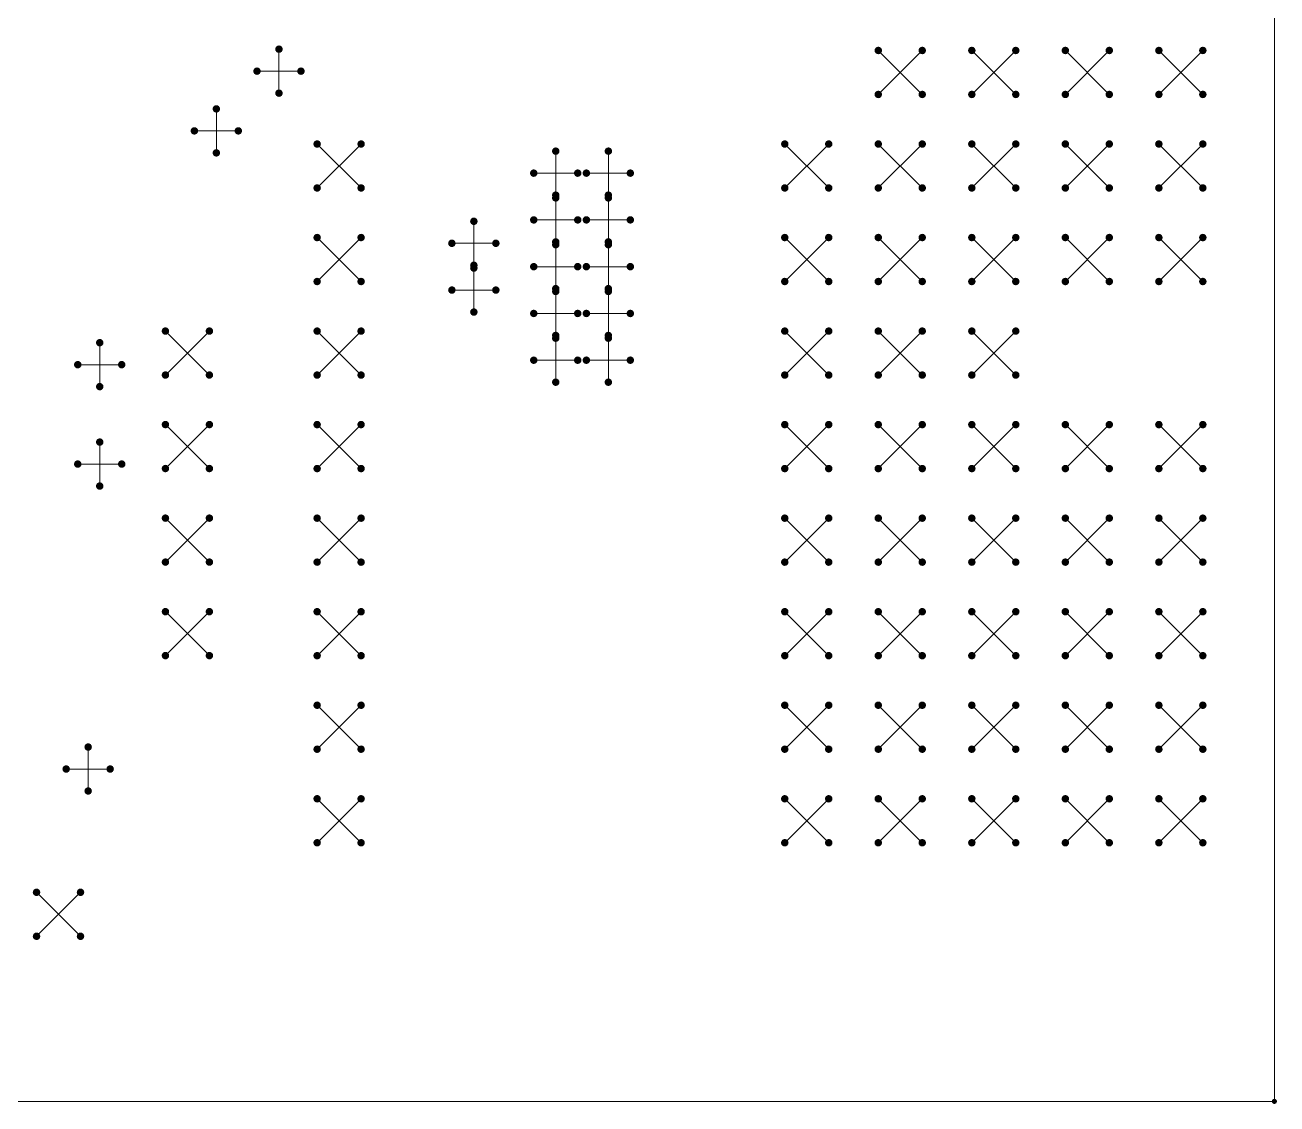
# Model space of a CAD drawing. Header units: millimetres. Extents: x 0 to 279, y 0 to 216.
# Drawn here: x 100.21 to 134.21, y 150.07 to 179.37 of the extents above; entities that cross this region are included whole.
import ezdxf

# ---------------------------------------------------------------- set-up
doc = ezdxf.new("R2010")
doc.units = ezdxf.units.MM
doc.layers.get('0').update_dxf_attribs({"lineweight": 0})

# ---------------------------------------------------------------- blocks, each defined once
blk = doc.blocks.new('pcb')
h = blk.add_hatch(color=256)
edge = h.paths.add_edge_path(flags=0)
edge.add_arc((77.107, 28.572), 0.102, 0, 360)
h = blk.add_hatch(color=256)
edge = h.paths.add_edge_path(flags=0)
edge.add_arc((93.383, 28.537), 0.102, 0, 360)
h = blk.add_hatch(color=256)
edge = h.paths.add_edge_path(flags=0)
edge.add_arc((94.577, 28.537), 0.102, 0, 360)
h = blk.add_hatch(color=256)
edge = h.paths.add_edge_path(flags=0)
edge.add_arc((95.923, 28.537), 0.102, 0, 360)
h = blk.add_hatch(color=256)
edge = h.paths.add_edge_path(flags=0)
edge.add_arc((97.117, 28.537), 0.102, 0, 360)
h = blk.add_hatch(color=256)
edge = h.paths.add_edge_path(flags=0)
edge.add_arc((98.463, 28.537), 0.102, 0, 360)
h = blk.add_hatch(color=256)
edge = h.paths.add_edge_path(flags=0)
edge.add_arc((99.657, 28.537), 0.102, 0, 360)
h = blk.add_hatch(color=256)
edge = h.paths.add_edge_path(flags=0)
edge.add_arc((101.003, 28.537), 0.102, 0, 360)
h = blk.add_hatch(color=256)
edge = h.paths.add_edge_path(flags=0)
edge.add_arc((102.197, 28.537), 0.102, 0, 360)
h = blk.add_hatch(color=256)
edge = h.paths.add_edge_path(flags=0)
edge.add_arc((76.51, 27.975), 0.102, 0, 360)
h = blk.add_hatch(color=256)
edge = h.paths.add_edge_path(flags=0)
edge.add_arc((77.704, 27.975), 0.102, 0, 360)
h = blk.add_hatch(color=256)
edge = h.paths.add_edge_path(flags=0)
edge.add_arc((77.107, 27.378), 0.102, 0, 360)
h = blk.add_hatch(color=256)
edge = h.paths.add_edge_path(flags=0)
edge.add_arc((93.383, 27.343), 0.102, 0, 360)
h = blk.add_hatch(color=256)
edge = h.paths.add_edge_path(flags=0)
edge.add_arc((94.577, 27.343), 0.102, 0, 360)
h = blk.add_hatch(color=256)
edge = h.paths.add_edge_path(flags=0)
edge.add_arc((95.923, 27.343), 0.102, 0, 360)
h = blk.add_hatch(color=256)
edge = h.paths.add_edge_path(flags=0)
edge.add_arc((97.117, 27.343), 0.102, 0, 360)
h = blk.add_hatch(color=256)
edge = h.paths.add_edge_path(flags=0)
edge.add_arc((98.463, 27.343), 0.102, 0, 360)
h = blk.add_hatch(color=256)
edge = h.paths.add_edge_path(flags=0)
edge.add_arc((99.657, 27.343), 0.102, 0, 360)
h = blk.add_hatch(color=256)
edge = h.paths.add_edge_path(flags=0)
edge.add_arc((101.003, 27.343), 0.102, 0, 360)
h = blk.add_hatch(color=256)
edge = h.paths.add_edge_path(flags=0)
edge.add_arc((102.197, 27.343), 0.102, 0, 360)
h = blk.add_hatch(color=256)
edge = h.paths.add_edge_path(flags=0)
edge.add_arc((75.406, 26.95), 0.102, 0, 360)
h = blk.add_hatch(color=256)
edge = h.paths.add_edge_path(flags=0)
edge.add_arc((74.809, 26.353), 0.102, 0, 360)
h = blk.add_hatch(color=256)
edge = h.paths.add_edge_path(flags=0)
edge.add_arc((76.003, 26.353), 0.102, 0, 360)
h = blk.add_hatch(color=256)
edge = h.paths.add_edge_path(flags=0)
edge.add_arc((75.406, 25.756), 0.102, 0, 360)
h = blk.add_hatch(color=256)
edge = h.paths.add_edge_path(flags=0)
edge.add_arc((78.143, 25.997), 0.102, 0, 360)
h = blk.add_hatch(color=256)
edge = h.paths.add_edge_path(flags=0)
edge.add_arc((79.337, 25.997), 0.102, 0, 360)
h = blk.add_hatch(color=256)
edge = h.paths.add_edge_path(flags=0)
edge.add_arc((84.623, 25.803), 0.102, 0, 360)
h = blk.add_hatch(color=256)
edge = h.paths.add_edge_path(flags=0)
edge.add_arc((86.052, 25.803), 0.102, 0, 360)
h = blk.add_hatch(color=256)
edge = h.paths.add_edge_path(flags=0)
edge.add_arc((90.843, 25.997), 0.102, 0, 360)
h = blk.add_hatch(color=256)
edge = h.paths.add_edge_path(flags=0)
edge.add_arc((92.037, 25.997), 0.102, 0, 360)
h = blk.add_hatch(color=256)
edge = h.paths.add_edge_path(flags=0)
edge.add_arc((93.383, 25.997), 0.102, 0, 360)
h = blk.add_hatch(color=256)
edge = h.paths.add_edge_path(flags=0)
edge.add_arc((94.577, 25.997), 0.102, 0, 360)
h = blk.add_hatch(color=256)
edge = h.paths.add_edge_path(flags=0)
edge.add_arc((95.923, 25.997), 0.102, 0, 360)
h = blk.add_hatch(color=256)
edge = h.paths.add_edge_path(flags=0)
edge.add_arc((97.117, 25.997), 0.102, 0, 360)
h = blk.add_hatch(color=256)
edge = h.paths.add_edge_path(flags=0)
edge.add_arc((98.463, 25.997), 0.102, 0, 360)
h = blk.add_hatch(color=256)
edge = h.paths.add_edge_path(flags=0)
edge.add_arc((99.657, 25.997), 0.102, 0, 360)
h = blk.add_hatch(color=256)
edge = h.paths.add_edge_path(flags=0)
edge.add_arc((101.003, 25.997), 0.102, 0, 360)
h = blk.add_hatch(color=256)
edge = h.paths.add_edge_path(flags=0)
edge.add_arc((102.197, 25.997), 0.102, 0, 360)
h = blk.add_hatch(color=256)
edge = h.paths.add_edge_path(flags=0)
edge.add_arc((84.026, 25.206), 0.102, 0, 360)
h = blk.add_hatch(color=256)
edge = h.paths.add_edge_path(flags=0)
edge.add_arc((85.22, 25.206), 0.102, 0, 360)
h = blk.add_hatch(color=256)
edge = h.paths.add_edge_path(flags=0)
edge.add_arc((85.455, 25.206), 0.102, 0, 360)
h = blk.add_hatch(color=256)
edge = h.paths.add_edge_path(flags=0)
edge.add_arc((86.649, 25.206), 0.102, 0, 360)
h = blk.add_hatch(color=256)
edge = h.paths.add_edge_path(flags=0)
edge.add_arc((78.143, 24.803), 0.102, 0, 360)
h = blk.add_hatch(color=256)
edge = h.paths.add_edge_path(flags=0)
edge.add_arc((79.337, 24.803), 0.102, 0, 360)
h = blk.add_hatch(color=256)
edge = h.paths.add_edge_path(flags=0)
edge.add_arc((90.843, 24.803), 0.102, 0, 360)
h = blk.add_hatch(color=256)
edge = h.paths.add_edge_path(flags=0)
edge.add_arc((92.037, 24.803), 0.102, 0, 360)
h = blk.add_hatch(color=256)
edge = h.paths.add_edge_path(flags=0)
edge.add_arc((93.383, 24.803), 0.102, 0, 360)
h = blk.add_hatch(color=256)
edge = h.paths.add_edge_path(flags=0)
edge.add_arc((94.577, 24.803), 0.102, 0, 360)
h = blk.add_hatch(color=256)
edge = h.paths.add_edge_path(flags=0)
edge.add_arc((95.923, 24.803), 0.102, 0, 360)
h = blk.add_hatch(color=256)
edge = h.paths.add_edge_path(flags=0)
edge.add_arc((97.117, 24.803), 0.102, 0, 360)
h = blk.add_hatch(color=256)
edge = h.paths.add_edge_path(flags=0)
edge.add_arc((98.463, 24.803), 0.102, 0, 360)
h = blk.add_hatch(color=256)
edge = h.paths.add_edge_path(flags=0)
edge.add_arc((99.657, 24.803), 0.102, 0, 360)
h = blk.add_hatch(color=256)
edge = h.paths.add_edge_path(flags=0)
edge.add_arc((101.003, 24.803), 0.102, 0, 360)
h = blk.add_hatch(color=256)
edge = h.paths.add_edge_path(flags=0)
edge.add_arc((102.197, 24.803), 0.102, 0, 360)
h = blk.add_hatch(color=256)
edge = h.paths.add_edge_path(flags=0)
edge.add_arc((84.623, 24.609), 0.102, 0, 360)
h = blk.add_hatch(color=256)
edge = h.paths.add_edge_path(flags=0)
edge.add_arc((84.623, 24.533), 0.102, 0, 360)
h = blk.add_hatch(color=256)
edge = h.paths.add_edge_path(flags=0)
edge.add_arc((86.052, 24.609), 0.102, 0, 360)
h = blk.add_hatch(color=256)
edge = h.paths.add_edge_path(flags=0)
edge.add_arc((86.052, 24.533), 0.102, 0, 360)
h = blk.add_hatch(color=256)
edge = h.paths.add_edge_path(flags=0)
edge.add_arc((82.4, 23.898), 0.102, 0, 360)
h = blk.add_hatch(color=256)
edge = h.paths.add_edge_path(flags=0)
edge.add_arc((84.026, 23.936), 0.102, 0, 360)
h = blk.add_hatch(color=256)
edge = h.paths.add_edge_path(flags=0)
edge.add_arc((85.22, 23.936), 0.102, 0, 360)
h = blk.add_hatch(color=256)
edge = h.paths.add_edge_path(flags=0)
edge.add_arc((85.455, 23.936), 0.102, 0, 360)
h = blk.add_hatch(color=256)
edge = h.paths.add_edge_path(flags=0)
edge.add_arc((86.649, 23.936), 0.102, 0, 360)
h = blk.add_hatch(color=256)
edge = h.paths.add_edge_path(flags=0)
edge.add_arc((78.143, 23.457), 0.102, 0, 360)
h = blk.add_hatch(color=256)
edge = h.paths.add_edge_path(flags=0)
edge.add_arc((79.337, 23.457), 0.102, 0, 360)
h = blk.add_hatch(color=256)
edge = h.paths.add_edge_path(flags=0)
edge.add_arc((90.843, 23.457), 0.102, 0, 360)
h = blk.add_hatch(color=256)
edge = h.paths.add_edge_path(flags=0)
edge.add_arc((92.037, 23.457), 0.102, 0, 360)
h = blk.add_hatch(color=256)
edge = h.paths.add_edge_path(flags=0)
edge.add_arc((93.383, 23.457), 0.102, 0, 360)
h = blk.add_hatch(color=256)
edge = h.paths.add_edge_path(flags=0)
edge.add_arc((94.577, 23.457), 0.102, 0, 360)
h = blk.add_hatch(color=256)
edge = h.paths.add_edge_path(flags=0)
edge.add_arc((95.923, 23.457), 0.102, 0, 360)
h = blk.add_hatch(color=256)
edge = h.paths.add_edge_path(flags=0)
edge.add_arc((97.117, 23.457), 0.102, 0, 360)
h = blk.add_hatch(color=256)
edge = h.paths.add_edge_path(flags=0)
edge.add_arc((98.463, 23.457), 0.102, 0, 360)
h = blk.add_hatch(color=256)
edge = h.paths.add_edge_path(flags=0)
edge.add_arc((99.657, 23.457), 0.102, 0, 360)
h = blk.add_hatch(color=256)
edge = h.paths.add_edge_path(flags=0)
edge.add_arc((101.003, 23.457), 0.102, 0, 360)
h = blk.add_hatch(color=256)
edge = h.paths.add_edge_path(flags=0)
edge.add_arc((102.197, 23.457), 0.102, 0, 360)
h = blk.add_hatch(color=256)
edge = h.paths.add_edge_path(flags=0)
edge.add_arc((81.803, 23.301), 0.102, 0, 360)
h = blk.add_hatch(color=256)
edge = h.paths.add_edge_path(flags=0)
edge.add_arc((82.997, 23.301), 0.102, 0, 360)
h = blk.add_hatch(color=256)
edge = h.paths.add_edge_path(flags=0)
edge.add_arc((84.623, 23.339), 0.102, 0, 360)
h = blk.add_hatch(color=256)
edge = h.paths.add_edge_path(flags=0)
edge.add_arc((84.623, 23.263), 0.102, 0, 360)
h = blk.add_hatch(color=256)
edge = h.paths.add_edge_path(flags=0)
edge.add_arc((86.052, 23.339), 0.102, 0, 360)
h = blk.add_hatch(color=256)
edge = h.paths.add_edge_path(flags=0)
edge.add_arc((86.052, 23.263), 0.102, 0, 360)
h = blk.add_hatch(color=256)
edge = h.paths.add_edge_path(flags=0)
edge.add_arc((82.4, 22.704), 0.102, 0, 360)
h = blk.add_hatch(color=256)
edge = h.paths.add_edge_path(flags=0)
edge.add_arc((82.4, 22.628), 0.102, 0, 360)
h = blk.add_hatch(color=256)
edge = h.paths.add_edge_path(flags=0)
edge.add_arc((84.026, 22.666), 0.102, 0, 360)
h = blk.add_hatch(color=256)
edge = h.paths.add_edge_path(flags=0)
edge.add_arc((85.22, 22.666), 0.102, 0, 360)
h = blk.add_hatch(color=256)
edge = h.paths.add_edge_path(flags=0)
edge.add_arc((85.455, 22.666), 0.102, 0, 360)
h = blk.add_hatch(color=256)
edge = h.paths.add_edge_path(flags=0)
edge.add_arc((86.649, 22.666), 0.102, 0, 360)
h = blk.add_hatch(color=256)
edge = h.paths.add_edge_path(flags=0)
edge.add_arc((78.143, 22.263), 0.102, 0, 360)
h = blk.add_hatch(color=256)
edge = h.paths.add_edge_path(flags=0)
edge.add_arc((79.337, 22.263), 0.102, 0, 360)
h = blk.add_hatch(color=256)
edge = h.paths.add_edge_path(flags=0)
edge.add_arc((81.803, 22.031), 0.102, 0, 360)
h = blk.add_hatch(color=256)
edge = h.paths.add_edge_path(flags=0)
edge.add_arc((82.997, 22.031), 0.102, 0, 360)
h = blk.add_hatch(color=256)
edge = h.paths.add_edge_path(flags=0)
edge.add_arc((84.623, 22.069), 0.102, 0, 360)
h = blk.add_hatch(color=256)
edge = h.paths.add_edge_path(flags=0)
edge.add_arc((86.052, 22.069), 0.102, 0, 360)
h = blk.add_hatch(color=256)
edge = h.paths.add_edge_path(flags=0)
edge.add_arc((90.843, 22.263), 0.102, 0, 360)
h = blk.add_hatch(color=256)
edge = h.paths.add_edge_path(flags=0)
edge.add_arc((92.037, 22.263), 0.102, 0, 360)
h = blk.add_hatch(color=256)
edge = h.paths.add_edge_path(flags=0)
edge.add_arc((93.383, 22.263), 0.102, 0, 360)
h = blk.add_hatch(color=256)
edge = h.paths.add_edge_path(flags=0)
edge.add_arc((94.577, 22.263), 0.102, 0, 360)
h = blk.add_hatch(color=256)
edge = h.paths.add_edge_path(flags=0)
edge.add_arc((95.923, 22.263), 0.102, 0, 360)
h = blk.add_hatch(color=256)
edge = h.paths.add_edge_path(flags=0)
edge.add_arc((97.117, 22.263), 0.102, 0, 360)
h = blk.add_hatch(color=256)
edge = h.paths.add_edge_path(flags=0)
edge.add_arc((98.463, 22.263), 0.102, 0, 360)
h = blk.add_hatch(color=256)
edge = h.paths.add_edge_path(flags=0)
edge.add_arc((99.657, 22.263), 0.102, 0, 360)
h = blk.add_hatch(color=256)
edge = h.paths.add_edge_path(flags=0)
edge.add_arc((101.003, 22.263), 0.102, 0, 360)
h = blk.add_hatch(color=256)
edge = h.paths.add_edge_path(flags=0)
edge.add_arc((102.197, 22.263), 0.102, 0, 360)
h = blk.add_hatch(color=256)
edge = h.paths.add_edge_path(flags=0)
edge.add_arc((84.623, 21.993), 0.102, 0, 360)
h = blk.add_hatch(color=256)
edge = h.paths.add_edge_path(flags=0)
edge.add_arc((86.052, 21.993), 0.102, 0, 360)
h = blk.add_hatch(color=256)
edge = h.paths.add_edge_path(flags=0)
edge.add_arc((82.4, 21.434), 0.102, 0, 360)
h = blk.add_hatch(color=256)
edge = h.paths.add_edge_path(flags=0)
edge.add_arc((84.026, 21.396), 0.102, 0, 360)
h = blk.add_hatch(color=256)
edge = h.paths.add_edge_path(flags=0)
edge.add_arc((85.22, 21.396), 0.102, 0, 360)
h = blk.add_hatch(color=256)
edge = h.paths.add_edge_path(flags=0)
edge.add_arc((85.455, 21.396), 0.102, 0, 360)
h = blk.add_hatch(color=256)
edge = h.paths.add_edge_path(flags=0)
edge.add_arc((86.649, 21.396), 0.102, 0, 360)
h = blk.add_hatch(color=256)
edge = h.paths.add_edge_path(flags=0)
edge.add_arc((74.023, 20.918), 0.102, 0, 360)
h = blk.add_hatch(color=256)
edge = h.paths.add_edge_path(flags=0)
edge.add_arc((75.217, 20.918), 0.102, 0, 360)
h = blk.add_hatch(color=256)
edge = h.paths.add_edge_path(flags=0)
edge.add_arc((78.143, 20.917), 0.102, 0, 360)
h = blk.add_hatch(color=256)
edge = h.paths.add_edge_path(flags=0)
edge.add_arc((79.337, 20.917), 0.102, 0, 360)
h = blk.add_hatch(color=256)
edge = h.paths.add_edge_path(flags=0)
edge.add_arc((84.623, 20.799), 0.102, 0, 360)
h = blk.add_hatch(color=256)
edge = h.paths.add_edge_path(flags=0)
edge.add_arc((84.623, 20.723), 0.102, 0, 360)
h = blk.add_hatch(color=256)
edge = h.paths.add_edge_path(flags=0)
edge.add_arc((86.052, 20.799), 0.102, 0, 360)
h = blk.add_hatch(color=256)
edge = h.paths.add_edge_path(flags=0)
edge.add_arc((86.052, 20.723), 0.102, 0, 360)
h = blk.add_hatch(color=256)
edge = h.paths.add_edge_path(flags=0)
edge.add_arc((90.843, 20.917), 0.102, 0, 360)
h = blk.add_hatch(color=256)
edge = h.paths.add_edge_path(flags=0)
edge.add_arc((92.037, 20.917), 0.102, 0, 360)
h = blk.add_hatch(color=256)
edge = h.paths.add_edge_path(flags=0)
edge.add_arc((93.383, 20.917), 0.102, 0, 360)
h = blk.add_hatch(color=256)
edge = h.paths.add_edge_path(flags=0)
edge.add_arc((94.577, 20.917), 0.102, 0, 360)
h = blk.add_hatch(color=256)
edge = h.paths.add_edge_path(flags=0)
edge.add_arc((95.923, 20.917), 0.102, 0, 360)
h = blk.add_hatch(color=256)
edge = h.paths.add_edge_path(flags=0)
edge.add_arc((97.117, 20.917), 0.102, 0, 360)
h = blk.add_hatch(color=256)
edge = h.paths.add_edge_path(flags=0)
edge.add_arc((72.239, 20.602), 0.102, 0, 360)
h = blk.add_hatch(color=256)
edge = h.paths.add_edge_path(flags=0)
edge.add_arc((71.642, 20.005), 0.102, 0, 360)
h = blk.add_hatch(color=256)
edge = h.paths.add_edge_path(flags=0)
edge.add_arc((72.836, 20.005), 0.102, 0, 360)
h = blk.add_hatch(color=256)
edge = h.paths.add_edge_path(flags=0)
edge.add_arc((84.026, 20.126), 0.102, 0, 360)
h = blk.add_hatch(color=256)
edge = h.paths.add_edge_path(flags=0)
edge.add_arc((85.22, 20.126), 0.102, 0, 360)
h = blk.add_hatch(color=256)
edge = h.paths.add_edge_path(flags=0)
edge.add_arc((85.455, 20.126), 0.102, 0, 360)
h = blk.add_hatch(color=256)
edge = h.paths.add_edge_path(flags=0)
edge.add_arc((86.649, 20.126), 0.102, 0, 360)
h = blk.add_hatch(color=256)
edge = h.paths.add_edge_path(flags=0)
edge.add_arc((74.023, 19.724), 0.102, 0, 360)
h = blk.add_hatch(color=256)
edge = h.paths.add_edge_path(flags=0)
edge.add_arc((75.217, 19.724), 0.102, 0, 360)
h = blk.add_hatch(color=256)
edge = h.paths.add_edge_path(flags=0)
edge.add_arc((78.143, 19.723), 0.102, 0, 360)
h = blk.add_hatch(color=256)
edge = h.paths.add_edge_path(flags=0)
edge.add_arc((79.337, 19.723), 0.102, 0, 360)
h = blk.add_hatch(color=256)
edge = h.paths.add_edge_path(flags=0)
edge.add_arc((90.843, 19.723), 0.102, 0, 360)
h = blk.add_hatch(color=256)
edge = h.paths.add_edge_path(flags=0)
edge.add_arc((92.037, 19.723), 0.102, 0, 360)
h = blk.add_hatch(color=256)
edge = h.paths.add_edge_path(flags=0)
edge.add_arc((93.383, 19.723), 0.102, 0, 360)
h = blk.add_hatch(color=256)
edge = h.paths.add_edge_path(flags=0)
edge.add_arc((94.577, 19.723), 0.102, 0, 360)
h = blk.add_hatch(color=256)
edge = h.paths.add_edge_path(flags=0)
edge.add_arc((95.923, 19.723), 0.102, 0, 360)
h = blk.add_hatch(color=256)
edge = h.paths.add_edge_path(flags=0)
edge.add_arc((97.117, 19.723), 0.102, 0, 360)
h = blk.add_hatch(color=256)
edge = h.paths.add_edge_path(flags=0)
edge.add_arc((72.239, 19.408), 0.102, 0, 360)
h = blk.add_hatch(color=256)
edge = h.paths.add_edge_path(flags=0)
edge.add_arc((84.623, 19.529), 0.102, 0, 360)
h = blk.add_hatch(color=256)
edge = h.paths.add_edge_path(flags=0)
edge.add_arc((86.052, 19.529), 0.102, 0, 360)
h = blk.add_hatch(color=256)
edge = h.paths.add_edge_path(flags=0)
edge.add_arc((74.023, 18.378), 0.102, 0, 360)
h = blk.add_hatch(color=256)
edge = h.paths.add_edge_path(flags=0)
edge.add_arc((75.217, 18.378), 0.102, 0, 360)
h = blk.add_hatch(color=256)
edge = h.paths.add_edge_path(flags=0)
edge.add_arc((78.143, 18.377), 0.102, 0, 360)
h = blk.add_hatch(color=256)
edge = h.paths.add_edge_path(flags=0)
edge.add_arc((79.337, 18.377), 0.102, 0, 360)
h = blk.add_hatch(color=256)
edge = h.paths.add_edge_path(flags=0)
edge.add_arc((90.843, 18.377), 0.102, 0, 360)
h = blk.add_hatch(color=256)
edge = h.paths.add_edge_path(flags=0)
edge.add_arc((92.037, 18.377), 0.102, 0, 360)
h = blk.add_hatch(color=256)
edge = h.paths.add_edge_path(flags=0)
edge.add_arc((93.383, 18.377), 0.102, 0, 360)
h = blk.add_hatch(color=256)
edge = h.paths.add_edge_path(flags=0)
edge.add_arc((94.577, 18.377), 0.102, 0, 360)
h = blk.add_hatch(color=256)
edge = h.paths.add_edge_path(flags=0)
edge.add_arc((95.923, 18.377), 0.102, 0, 360)
h = blk.add_hatch(color=256)
edge = h.paths.add_edge_path(flags=0)
edge.add_arc((97.117, 18.377), 0.102, 0, 360)
h = blk.add_hatch(color=256)
edge = h.paths.add_edge_path(flags=0)
edge.add_arc((98.463, 18.377), 0.102, 0, 360)
h = blk.add_hatch(color=256)
edge = h.paths.add_edge_path(flags=0)
edge.add_arc((99.657, 18.377), 0.102, 0, 360)
h = blk.add_hatch(color=256)
edge = h.paths.add_edge_path(flags=0)
edge.add_arc((101.003, 18.377), 0.102, 0, 360)
h = blk.add_hatch(color=256)
edge = h.paths.add_edge_path(flags=0)
edge.add_arc((102.197, 18.377), 0.102, 0, 360)
h = blk.add_hatch(color=256)
edge = h.paths.add_edge_path(flags=0)
edge.add_arc((72.239, 17.903), 0.102, 0, 360)
h = blk.add_hatch(color=256)
edge = h.paths.add_edge_path(flags=0)
edge.add_arc((71.642, 17.306), 0.102, 0, 360)
h = blk.add_hatch(color=256)
edge = h.paths.add_edge_path(flags=0)
edge.add_arc((72.836, 17.306), 0.102, 0, 360)
h = blk.add_hatch(color=256)
edge = h.paths.add_edge_path(flags=0)
edge.add_arc((74.023, 17.184), 0.102, 0, 360)
h = blk.add_hatch(color=256)
edge = h.paths.add_edge_path(flags=0)
edge.add_arc((75.217, 17.184), 0.102, 0, 360)
h = blk.add_hatch(color=256)
edge = h.paths.add_edge_path(flags=0)
edge.add_arc((78.143, 17.183), 0.102, 0, 360)
h = blk.add_hatch(color=256)
edge = h.paths.add_edge_path(flags=0)
edge.add_arc((79.337, 17.183), 0.102, 0, 360)
h = blk.add_hatch(color=256)
edge = h.paths.add_edge_path(flags=0)
edge.add_arc((90.843, 17.183), 0.102, 0, 360)
h = blk.add_hatch(color=256)
edge = h.paths.add_edge_path(flags=0)
edge.add_arc((92.037, 17.183), 0.102, 0, 360)
h = blk.add_hatch(color=256)
edge = h.paths.add_edge_path(flags=0)
edge.add_arc((93.383, 17.183), 0.102, 0, 360)
h = blk.add_hatch(color=256)
edge = h.paths.add_edge_path(flags=0)
edge.add_arc((94.577, 17.183), 0.102, 0, 360)
h = blk.add_hatch(color=256)
edge = h.paths.add_edge_path(flags=0)
edge.add_arc((95.923, 17.183), 0.102, 0, 360)
h = blk.add_hatch(color=256)
edge = h.paths.add_edge_path(flags=0)
edge.add_arc((97.117, 17.183), 0.102, 0, 360)
h = blk.add_hatch(color=256)
edge = h.paths.add_edge_path(flags=0)
edge.add_arc((98.463, 17.183), 0.102, 0, 360)
h = blk.add_hatch(color=256)
edge = h.paths.add_edge_path(flags=0)
edge.add_arc((99.657, 17.183), 0.102, 0, 360)
h = blk.add_hatch(color=256)
edge = h.paths.add_edge_path(flags=0)
edge.add_arc((101.003, 17.183), 0.102, 0, 360)
h = blk.add_hatch(color=256)
edge = h.paths.add_edge_path(flags=0)
edge.add_arc((102.197, 17.183), 0.102, 0, 360)
h = blk.add_hatch(color=256)
edge = h.paths.add_edge_path(flags=0)
edge.add_arc((72.239, 16.709), 0.102, 0, 360)
h = blk.add_hatch(color=256)
edge = h.paths.add_edge_path(flags=0)
edge.add_arc((74.023, 15.838), 0.102, 0, 360)
h = blk.add_hatch(color=256)
edge = h.paths.add_edge_path(flags=0)
edge.add_arc((75.217, 15.838), 0.102, 0, 360)
h = blk.add_hatch(color=256)
edge = h.paths.add_edge_path(flags=0)
edge.add_arc((78.143, 15.837), 0.102, 0, 360)
h = blk.add_hatch(color=256)
edge = h.paths.add_edge_path(flags=0)
edge.add_arc((79.337, 15.837), 0.102, 0, 360)
h = blk.add_hatch(color=256)
edge = h.paths.add_edge_path(flags=0)
edge.add_arc((90.843, 15.837), 0.102, 0, 360)
h = blk.add_hatch(color=256)
edge = h.paths.add_edge_path(flags=0)
edge.add_arc((92.037, 15.837), 0.102, 0, 360)
h = blk.add_hatch(color=256)
edge = h.paths.add_edge_path(flags=0)
edge.add_arc((93.383, 15.837), 0.102, 0, 360)
h = blk.add_hatch(color=256)
edge = h.paths.add_edge_path(flags=0)
edge.add_arc((94.577, 15.837), 0.102, 0, 360)
h = blk.add_hatch(color=256)
edge = h.paths.add_edge_path(flags=0)
edge.add_arc((95.923, 15.837), 0.102, 0, 360)
h = blk.add_hatch(color=256)
edge = h.paths.add_edge_path(flags=0)
edge.add_arc((97.117, 15.837), 0.102, 0, 360)
h = blk.add_hatch(color=256)
edge = h.paths.add_edge_path(flags=0)
edge.add_arc((98.463, 15.837), 0.102, 0, 360)
h = blk.add_hatch(color=256)
edge = h.paths.add_edge_path(flags=0)
edge.add_arc((99.657, 15.837), 0.102, 0, 360)
h = blk.add_hatch(color=256)
edge = h.paths.add_edge_path(flags=0)
edge.add_arc((101.003, 15.837), 0.102, 0, 360)
h = blk.add_hatch(color=256)
edge = h.paths.add_edge_path(flags=0)
edge.add_arc((102.197, 15.837), 0.102, 0, 360)
h = blk.add_hatch(color=256)
edge = h.paths.add_edge_path(flags=0)
edge.add_arc((74.023, 14.644), 0.102, 0, 360)
h = blk.add_hatch(color=256)
edge = h.paths.add_edge_path(flags=0)
edge.add_arc((75.217, 14.644), 0.102, 0, 360)
h = blk.add_hatch(color=256)
edge = h.paths.add_edge_path(flags=0)
edge.add_arc((78.143, 14.643), 0.102, 0, 360)
h = blk.add_hatch(color=256)
edge = h.paths.add_edge_path(flags=0)
edge.add_arc((79.337, 14.643), 0.102, 0, 360)
h = blk.add_hatch(color=256)
edge = h.paths.add_edge_path(flags=0)
edge.add_arc((90.843, 14.643), 0.102, 0, 360)
h = blk.add_hatch(color=256)
edge = h.paths.add_edge_path(flags=0)
edge.add_arc((92.037, 14.643), 0.102, 0, 360)
h = blk.add_hatch(color=256)
edge = h.paths.add_edge_path(flags=0)
edge.add_arc((93.383, 14.643), 0.102, 0, 360)
h = blk.add_hatch(color=256)
edge = h.paths.add_edge_path(flags=0)
edge.add_arc((94.577, 14.643), 0.102, 0, 360)
h = blk.add_hatch(color=256)
edge = h.paths.add_edge_path(flags=0)
edge.add_arc((95.923, 14.643), 0.102, 0, 360)
h = blk.add_hatch(color=256)
edge = h.paths.add_edge_path(flags=0)
edge.add_arc((97.117, 14.643), 0.102, 0, 360)
h = blk.add_hatch(color=256)
edge = h.paths.add_edge_path(flags=0)
edge.add_arc((98.463, 14.643), 0.102, 0, 360)
h = blk.add_hatch(color=256)
edge = h.paths.add_edge_path(flags=0)
edge.add_arc((99.657, 14.643), 0.102, 0, 360)
h = blk.add_hatch(color=256)
edge = h.paths.add_edge_path(flags=0)
edge.add_arc((101.003, 14.643), 0.102, 0, 360)
h = blk.add_hatch(color=256)
edge = h.paths.add_edge_path(flags=0)
edge.add_arc((102.197, 14.643), 0.102, 0, 360)
h = blk.add_hatch(color=256)
edge = h.paths.add_edge_path(flags=0)
edge.add_arc((74.023, 13.298), 0.102, 0, 360)
h = blk.add_hatch(color=256)
edge = h.paths.add_edge_path(flags=0)
edge.add_arc((75.217, 13.298), 0.102, 0, 360)
h = blk.add_hatch(color=256)
edge = h.paths.add_edge_path(flags=0)
edge.add_arc((78.143, 13.297), 0.102, 0, 360)
h = blk.add_hatch(color=256)
edge = h.paths.add_edge_path(flags=0)
edge.add_arc((79.337, 13.297), 0.102, 0, 360)
h = blk.add_hatch(color=256)
edge = h.paths.add_edge_path(flags=0)
edge.add_arc((90.843, 13.297), 0.102, 0, 360)
h = blk.add_hatch(color=256)
edge = h.paths.add_edge_path(flags=0)
edge.add_arc((92.037, 13.297), 0.102, 0, 360)
h = blk.add_hatch(color=256)
edge = h.paths.add_edge_path(flags=0)
edge.add_arc((93.383, 13.297), 0.102, 0, 360)
h = blk.add_hatch(color=256)
edge = h.paths.add_edge_path(flags=0)
edge.add_arc((94.577, 13.297), 0.102, 0, 360)
h = blk.add_hatch(color=256)
edge = h.paths.add_edge_path(flags=0)
edge.add_arc((95.923, 13.297), 0.102, 0, 360)
h = blk.add_hatch(color=256)
edge = h.paths.add_edge_path(flags=0)
edge.add_arc((97.117, 13.297), 0.102, 0, 360)
h = blk.add_hatch(color=256)
edge = h.paths.add_edge_path(flags=0)
edge.add_arc((98.463, 13.297), 0.102, 0, 360)
h = blk.add_hatch(color=256)
edge = h.paths.add_edge_path(flags=0)
edge.add_arc((99.657, 13.297), 0.102, 0, 360)
h = blk.add_hatch(color=256)
edge = h.paths.add_edge_path(flags=0)
edge.add_arc((101.003, 13.297), 0.102, 0, 360)
h = blk.add_hatch(color=256)
edge = h.paths.add_edge_path(flags=0)
edge.add_arc((102.197, 13.297), 0.102, 0, 360)
h = blk.add_hatch(color=256)
edge = h.paths.add_edge_path(flags=0)
edge.add_arc((74.023, 12.104), 0.102, 0, 360)
h = blk.add_hatch(color=256)
edge = h.paths.add_edge_path(flags=0)
edge.add_arc((75.217, 12.104), 0.102, 0, 360)
h = blk.add_hatch(color=256)
edge = h.paths.add_edge_path(flags=0)
edge.add_arc((78.143, 12.103), 0.102, 0, 360)
h = blk.add_hatch(color=256)
edge = h.paths.add_edge_path(flags=0)
edge.add_arc((79.337, 12.103), 0.102, 0, 360)
h = blk.add_hatch(color=256)
edge = h.paths.add_edge_path(flags=0)
edge.add_arc((90.843, 12.103), 0.102, 0, 360)
h = blk.add_hatch(color=256)
edge = h.paths.add_edge_path(flags=0)
edge.add_arc((92.037, 12.103), 0.102, 0, 360)
h = blk.add_hatch(color=256)
edge = h.paths.add_edge_path(flags=0)
edge.add_arc((93.383, 12.103), 0.102, 0, 360)
h = blk.add_hatch(color=256)
edge = h.paths.add_edge_path(flags=0)
edge.add_arc((94.577, 12.103), 0.102, 0, 360)
h = blk.add_hatch(color=256)
edge = h.paths.add_edge_path(flags=0)
edge.add_arc((95.923, 12.103), 0.102, 0, 360)
h = blk.add_hatch(color=256)
edge = h.paths.add_edge_path(flags=0)
edge.add_arc((97.117, 12.103), 0.102, 0, 360)
h = blk.add_hatch(color=256)
edge = h.paths.add_edge_path(flags=0)
edge.add_arc((98.463, 12.103), 0.102, 0, 360)
h = blk.add_hatch(color=256)
edge = h.paths.add_edge_path(flags=0)
edge.add_arc((99.657, 12.103), 0.102, 0, 360)
h = blk.add_hatch(color=256)
edge = h.paths.add_edge_path(flags=0)
edge.add_arc((101.003, 12.103), 0.102, 0, 360)
h = blk.add_hatch(color=256)
edge = h.paths.add_edge_path(flags=0)
edge.add_arc((102.197, 12.103), 0.102, 0, 360)
h = blk.add_hatch(color=256)
edge = h.paths.add_edge_path(flags=0)
edge.add_arc((78.143, 10.757), 0.102, 0, 360)
h = blk.add_hatch(color=256)
edge = h.paths.add_edge_path(flags=0)
edge.add_arc((79.337, 10.757), 0.102, 0, 360)
h = blk.add_hatch(color=256)
edge = h.paths.add_edge_path(flags=0)
edge.add_arc((90.843, 10.757), 0.102, 0, 360)
h = blk.add_hatch(color=256)
edge = h.paths.add_edge_path(flags=0)
edge.add_arc((92.037, 10.757), 0.102, 0, 360)
h = blk.add_hatch(color=256)
edge = h.paths.add_edge_path(flags=0)
edge.add_arc((93.383, 10.757), 0.102, 0, 360)
h = blk.add_hatch(color=256)
edge = h.paths.add_edge_path(flags=0)
edge.add_arc((94.577, 10.757), 0.102, 0, 360)
h = blk.add_hatch(color=256)
edge = h.paths.add_edge_path(flags=0)
edge.add_arc((95.923, 10.757), 0.102, 0, 360)
h = blk.add_hatch(color=256)
edge = h.paths.add_edge_path(flags=0)
edge.add_arc((97.117, 10.757), 0.102, 0, 360)
h = blk.add_hatch(color=256)
edge = h.paths.add_edge_path(flags=0)
edge.add_arc((98.463, 10.757), 0.102, 0, 360)
h = blk.add_hatch(color=256)
edge = h.paths.add_edge_path(flags=0)
edge.add_arc((99.657, 10.757), 0.102, 0, 360)
h = blk.add_hatch(color=256)
edge = h.paths.add_edge_path(flags=0)
edge.add_arc((101.003, 10.757), 0.102, 0, 360)
h = blk.add_hatch(color=256)
edge = h.paths.add_edge_path(flags=0)
edge.add_arc((102.197, 10.757), 0.102, 0, 360)
h = blk.add_hatch(color=256)
edge = h.paths.add_edge_path(flags=0)
edge.add_arc((71.925, 9.622), 0.102, 0, 360)
h = blk.add_hatch(color=256)
edge = h.paths.add_edge_path(flags=0)
edge.add_arc((78.143, 9.563), 0.102, 0, 360)
h = blk.add_hatch(color=256)
edge = h.paths.add_edge_path(flags=0)
edge.add_arc((79.337, 9.563), 0.102, 0, 360)
h = blk.add_hatch(color=256)
edge = h.paths.add_edge_path(flags=0)
edge.add_arc((90.843, 9.563), 0.102, 0, 360)
h = blk.add_hatch(color=256)
edge = h.paths.add_edge_path(flags=0)
edge.add_arc((92.037, 9.563), 0.102, 0, 360)
h = blk.add_hatch(color=256)
edge = h.paths.add_edge_path(flags=0)
edge.add_arc((93.383, 9.563), 0.102, 0, 360)
h = blk.add_hatch(color=256)
edge = h.paths.add_edge_path(flags=0)
edge.add_arc((94.577, 9.563), 0.102, 0, 360)
h = blk.add_hatch(color=256)
edge = h.paths.add_edge_path(flags=0)
edge.add_arc((95.923, 9.563), 0.102, 0, 360)
h = blk.add_hatch(color=256)
edge = h.paths.add_edge_path(flags=0)
edge.add_arc((97.117, 9.563), 0.102, 0, 360)
h = blk.add_hatch(color=256)
edge = h.paths.add_edge_path(flags=0)
edge.add_arc((98.463, 9.563), 0.102, 0, 360)
h = blk.add_hatch(color=256)
edge = h.paths.add_edge_path(flags=0)
edge.add_arc((99.657, 9.563), 0.102, 0, 360)
h = blk.add_hatch(color=256)
edge = h.paths.add_edge_path(flags=0)
edge.add_arc((101.003, 9.563), 0.102, 0, 360)
h = blk.add_hatch(color=256)
edge = h.paths.add_edge_path(flags=0)
edge.add_arc((102.197, 9.563), 0.102, 0, 360)
h = blk.add_hatch(color=256)
edge = h.paths.add_edge_path(flags=0)
edge.add_arc((71.328, 9.025), 0.102, 0, 360)
h = blk.add_hatch(color=256)
edge = h.paths.add_edge_path(flags=0)
edge.add_arc((72.522, 9.025), 0.102, 0, 360)
h = blk.add_hatch(color=256)
edge = h.paths.add_edge_path(flags=0)
edge.add_arc((71.925, 8.428), 0.102, 0, 360)
h = blk.add_hatch(color=256)
edge = h.paths.add_edge_path(flags=0)
edge.add_arc((78.143, 8.217), 0.102, 0, 360)
h = blk.add_hatch(color=256)
edge = h.paths.add_edge_path(flags=0)
edge.add_arc((79.337, 8.217), 0.102, 0, 360)
h = blk.add_hatch(color=256)
edge = h.paths.add_edge_path(flags=0)
edge.add_arc((90.843, 8.217), 0.102, 0, 360)
h = blk.add_hatch(color=256)
edge = h.paths.add_edge_path(flags=0)
edge.add_arc((92.037, 8.217), 0.102, 0, 360)
h = blk.add_hatch(color=256)
edge = h.paths.add_edge_path(flags=0)
edge.add_arc((93.383, 8.217), 0.102, 0, 360)
h = blk.add_hatch(color=256)
edge = h.paths.add_edge_path(flags=0)
edge.add_arc((94.577, 8.217), 0.102, 0, 360)
h = blk.add_hatch(color=256)
edge = h.paths.add_edge_path(flags=0)
edge.add_arc((95.923, 8.217), 0.102, 0, 360)
h = blk.add_hatch(color=256)
edge = h.paths.add_edge_path(flags=0)
edge.add_arc((97.117, 8.217), 0.102, 0, 360)
h = blk.add_hatch(color=256)
edge = h.paths.add_edge_path(flags=0)
edge.add_arc((98.463, 8.217), 0.102, 0, 360)
h = blk.add_hatch(color=256)
edge = h.paths.add_edge_path(flags=0)
edge.add_arc((99.657, 8.217), 0.102, 0, 360)
h = blk.add_hatch(color=256)
edge = h.paths.add_edge_path(flags=0)
edge.add_arc((101.003, 8.217), 0.102, 0, 360)
h = blk.add_hatch(color=256)
edge = h.paths.add_edge_path(flags=0)
edge.add_arc((102.197, 8.217), 0.102, 0, 360)
h = blk.add_hatch(color=256)
edge = h.paths.add_edge_path(flags=0)
edge.add_arc((78.143, 7.023), 0.102, 0, 360)
h = blk.add_hatch(color=256)
edge = h.paths.add_edge_path(flags=0)
edge.add_arc((79.337, 7.023), 0.102, 0, 360)
h = blk.add_hatch(color=256)
edge = h.paths.add_edge_path(flags=0)
edge.add_arc((90.843, 7.023), 0.102, 0, 360)
h = blk.add_hatch(color=256)
edge = h.paths.add_edge_path(flags=0)
edge.add_arc((92.037, 7.023), 0.102, 0, 360)
h = blk.add_hatch(color=256)
edge = h.paths.add_edge_path(flags=0)
edge.add_arc((93.383, 7.023), 0.102, 0, 360)
h = blk.add_hatch(color=256)
edge = h.paths.add_edge_path(flags=0)
edge.add_arc((94.577, 7.023), 0.102, 0, 360)
h = blk.add_hatch(color=256)
edge = h.paths.add_edge_path(flags=0)
edge.add_arc((95.923, 7.023), 0.102, 0, 360)
h = blk.add_hatch(color=256)
edge = h.paths.add_edge_path(flags=0)
edge.add_arc((97.117, 7.023), 0.102, 0, 360)
h = blk.add_hatch(color=256)
edge = h.paths.add_edge_path(flags=0)
edge.add_arc((98.463, 7.023), 0.102, 0, 360)
h = blk.add_hatch(color=256)
edge = h.paths.add_edge_path(flags=0)
edge.add_arc((99.657, 7.023), 0.102, 0, 360)
h = blk.add_hatch(color=256)
edge = h.paths.add_edge_path(flags=0)
edge.add_arc((101.003, 7.023), 0.102, 0, 360)
h = blk.add_hatch(color=256)
edge = h.paths.add_edge_path(flags=0)
edge.add_arc((102.197, 7.023), 0.102, 0, 360)
h = blk.add_hatch(color=256)
edge = h.paths.add_edge_path(flags=0)
edge.add_arc((70.523, 5.677), 0.102, 0, 360)
h = blk.add_hatch(color=256)
edge = h.paths.add_edge_path(flags=0)
edge.add_arc((71.717, 5.677), 0.102, 0, 360)
h = blk.add_hatch(color=256)
edge = h.paths.add_edge_path(flags=0)
edge.add_arc((70.523, 4.483), 0.102, 0, 360)
h = blk.add_hatch(color=256)
edge = h.paths.add_edge_path(flags=0)
edge.add_arc((71.717, 4.483), 0.102, 0, 360)
h = blk.add_hatch(color=256)
edge = h.paths.add_edge_path(flags=0)
edge.add_arc((104.14, 0), 0.07, 0, 360)
at = {"flags": 128}
blk.add_lwpolyline([(0, 0), (0, 0), (104.14, 0), (104.14, 0), (104.14, 38.1), (104.14, 38.1), (0, 38.1), (0, 38.1), (0, 0)], close=True, dxfattribs=at)
for points in [[(77.107, 28.572), (77.107, 28.572), (77.107, 27.378), (77.107, 27.378)], [(93.383, 28.537), (93.383, 28.537), (94.577, 27.343), (94.577, 27.343)], [(94.577, 28.537), (94.577, 28.537), (93.383, 27.343), (93.383, 27.343)], [(95.923, 28.537), (95.923, 28.537), (97.117, 27.343), (97.117, 27.343)], [(97.117, 28.537), (97.117, 28.537), (95.923, 27.343), (95.923, 27.343)], [(98.463, 28.537), (98.463, 28.537), (99.657, 27.343), (99.657, 27.343)], [(99.657, 28.537), (99.657, 28.537), (98.463, 27.343), (98.463, 27.343)], [(101.003, 28.537), (101.003, 28.537), (102.197, 27.343), (102.197, 27.343)], [(102.197, 28.537), (102.197, 28.537), (101.003, 27.343), (101.003, 27.343)], [(76.51, 27.975), (76.51, 27.975), (77.704, 27.975), (77.704, 27.975)], [(75.406, 26.95), (75.406, 26.95), (75.406, 25.756), (75.406, 25.756)], [(74.809, 26.353), (74.809, 26.353), (76.003, 26.353), (76.003, 26.353)], [(78.143, 25.997), (78.143, 25.997), (79.337, 24.803), (79.337, 24.803)], [(79.337, 25.997), (79.337, 25.997), (78.143, 24.803), (78.143, 24.803)], [(90.843, 25.997), (90.843, 25.997), (92.037, 24.803), (92.037, 24.803)], [(92.037, 25.997), (92.037, 25.997), (90.843, 24.803), (90.843, 24.803)], [(93.383, 25.997), (93.383, 25.997), (94.577, 24.803), (94.577, 24.803)], [(94.577, 25.997), (94.577, 25.997), (93.383, 24.803), (93.383, 24.803)], [(95.923, 25.997), (95.923, 25.997), (97.117, 24.803), (97.117, 24.803)], [(97.117, 25.997), (97.117, 25.997), (95.923, 24.803), (95.923, 24.803)], [(98.463, 25.997), (98.463, 25.997), (99.657, 24.803), (99.657, 24.803)], [(99.657, 25.997), (99.657, 25.997), (98.463, 24.803), (98.463, 24.803)], [(101.003, 25.997), (101.003, 25.997), (102.197, 24.803), (102.197, 24.803)], [(102.197, 25.997), (102.197, 25.997), (101.003, 24.803), (101.003, 24.803)], [(84.623, 25.803), (84.623, 25.803), (84.623, 24.609), (84.623, 24.609)], [(86.052, 25.803), (86.052, 25.803), (86.052, 24.609), (86.052, 24.609)], [(84.026, 25.206), (84.026, 25.206), (85.22, 25.206), (85.22, 25.206)], [(85.455, 25.206), (85.455, 25.206), (86.649, 25.206), (86.649, 25.206)], [(84.623, 24.533), (84.623, 24.533), (84.623, 23.339), (84.623, 23.339)], [(86.052, 24.533), (86.052, 24.533), (86.052, 23.339), (86.052, 23.339)], [(82.4, 23.898), (82.4, 23.898), (82.4, 22.704), (82.4, 22.704)], [(84.026, 23.936), (84.026, 23.936), (85.22, 23.936), (85.22, 23.936)], [(85.455, 23.936), (85.455, 23.936), (86.649, 23.936), (86.649, 23.936)], [(78.143, 23.457), (78.143, 23.457), (79.337, 22.263), (79.337, 22.263)], [(79.337, 23.457), (79.337, 23.457), (78.143, 22.263), (78.143, 22.263)], [(81.803, 23.301), (81.803, 23.301), (82.997, 23.301), (82.997, 23.301)], [(84.623, 23.263), (84.623, 23.263), (84.623, 22.069), (84.623, 22.069)], [(86.052, 23.263), (86.052, 23.263), (86.052, 22.069), (86.052, 22.069)], [(90.843, 23.457), (90.843, 23.457), (92.037, 22.263), (92.037, 22.263)], [(92.037, 23.457), (92.037, 23.457), (90.843, 22.263), (90.843, 22.263)], [(93.383, 23.457), (93.383, 23.457), (94.577, 22.263), (94.577, 22.263)], [(94.577, 23.457), (94.577, 23.457), (93.383, 22.263), (93.383, 22.263)], [(95.923, 23.457), (95.923, 23.457), (97.117, 22.263), (97.117, 22.263)], [(97.117, 23.457), (97.117, 23.457), (95.923, 22.263), (95.923, 22.263)], [(98.463, 23.457), (98.463, 23.457), (99.657, 22.263), (99.657, 22.263)], [(99.657, 23.457), (99.657, 23.457), (98.463, 22.263), (98.463, 22.263)], [(101.003, 23.457), (101.003, 23.457), (102.197, 22.263), (102.197, 22.263)], [(102.197, 23.457), (102.197, 23.457), (101.003, 22.263), (101.003, 22.263)], [(82.4, 22.628), (82.4, 22.628), (82.4, 21.434), (82.4, 21.434)], [(84.026, 22.666), (84.026, 22.666), (85.22, 22.666), (85.22, 22.666)], [(85.455, 22.666), (85.455, 22.666), (86.649, 22.666), (86.649, 22.666)], [(81.803, 22.031), (81.803, 22.031), (82.997, 22.031), (82.997, 22.031)], [(84.623, 21.993), (84.623, 21.993), (84.623, 20.799), (84.623, 20.799)], [(86.052, 21.993), (86.052, 21.993), (86.052, 20.799), (86.052, 20.799)], [(84.026, 21.396), (84.026, 21.396), (85.22, 21.396), (85.22, 21.396)], [(85.455, 21.396), (85.455, 21.396), (86.649, 21.396), (86.649, 21.396)], [(74.023, 20.918), (74.023, 20.918), (75.217, 19.724), (75.217, 19.724)], [(75.217, 20.918), (75.217, 20.918), (74.023, 19.724), (74.023, 19.724)], [(78.143, 20.917), (78.143, 20.917), (79.337, 19.723), (79.337, 19.723)], [(79.337, 20.917), (79.337, 20.917), (78.143, 19.723), (78.143, 19.723)], [(90.843, 20.917), (90.843, 20.917), (92.037, 19.723), (92.037, 19.723)], [(92.037, 20.917), (92.037, 20.917), (90.843, 19.723), (90.843, 19.723)], [(93.383, 20.917), (93.383, 20.917), (94.577, 19.723), (94.577, 19.723)], [(94.577, 20.917), (94.577, 20.917), (93.383, 19.723), (93.383, 19.723)], [(95.923, 20.917), (95.923, 20.917), (97.117, 19.723), (97.117, 19.723)], [(97.117, 20.917), (97.117, 20.917), (95.923, 19.723), (95.923, 19.723)], [(72.239, 20.602), (72.239, 20.602), (72.239, 19.408), (72.239, 19.408)], [(84.623, 20.723), (84.623, 20.723), (84.623, 19.529), (84.623, 19.529)], [(86.052, 20.723), (86.052, 20.723), (86.052, 19.529), (86.052, 19.529)], [(84.026, 20.126), (84.026, 20.126), (85.22, 20.126), (85.22, 20.126)], [(85.455, 20.126), (85.455, 20.126), (86.649, 20.126), (86.649, 20.126)], [(71.642, 20.005), (71.642, 20.005), (72.836, 20.005), (72.836, 20.005)], [(74.023, 18.378), (74.023, 18.378), (75.217, 17.184), (75.217, 17.184)], [(75.217, 18.378), (75.217, 18.378), (74.023, 17.184), (74.023, 17.184)], [(78.143, 18.377), (78.143, 18.377), (79.337, 17.183), (79.337, 17.183)], [(79.337, 18.377), (79.337, 18.377), (78.143, 17.183), (78.143, 17.183)], [(90.843, 18.377), (90.843, 18.377), (92.037, 17.183), (92.037, 17.183)], [(92.037, 18.377), (92.037, 18.377), (90.843, 17.183), (90.843, 17.183)], [(93.383, 18.377), (93.383, 18.377), (94.577, 17.183), (94.577, 17.183)], [(94.577, 18.377), (94.577, 18.377), (93.383, 17.183), (93.383, 17.183)], [(95.923, 18.377), (95.923, 18.377), (97.117, 17.183), (97.117, 17.183)], [(97.117, 18.377), (97.117, 18.377), (95.923, 17.183), (95.923, 17.183)], [(98.463, 18.377), (98.463, 18.377), (99.657, 17.183), (99.657, 17.183)], [(99.657, 18.377), (99.657, 18.377), (98.463, 17.183), (98.463, 17.183)], [(101.003, 18.377), (101.003, 18.377), (102.197, 17.183), (102.197, 17.183)], [(102.197, 18.377), (102.197, 18.377), (101.003, 17.183), (101.003, 17.183)], [(72.239, 17.903), (72.239, 17.903), (72.239, 16.709), (72.239, 16.709)], [(71.642, 17.306), (71.642, 17.306), (72.836, 17.306), (72.836, 17.306)], [(74.023, 15.838), (74.023, 15.838), (75.217, 14.644), (75.217, 14.644)], [(75.217, 15.838), (75.217, 15.838), (74.023, 14.644), (74.023, 14.644)], [(78.143, 15.837), (78.143, 15.837), (79.337, 14.643), (79.337, 14.643)], [(79.337, 15.837), (79.337, 15.837), (78.143, 14.643), (78.143, 14.643)], [(90.843, 15.837), (90.843, 15.837), (92.037, 14.643), (92.037, 14.643)], [(92.037, 15.837), (92.037, 15.837), (90.843, 14.643), (90.843, 14.643)], [(93.383, 15.837), (93.383, 15.837), (94.577, 14.643), (94.577, 14.643)], [(94.577, 15.837), (94.577, 15.837), (93.383, 14.643), (93.383, 14.643)], [(95.923, 15.837), (95.923, 15.837), (97.117, 14.643), (97.117, 14.643)], [(97.117, 15.837), (97.117, 15.837), (95.923, 14.643), (95.923, 14.643)], [(98.463, 15.837), (98.463, 15.837), (99.657, 14.643), (99.657, 14.643)], [(99.657, 15.837), (99.657, 15.837), (98.463, 14.643), (98.463, 14.643)], [(101.003, 15.837), (101.003, 15.837), (102.197, 14.643), (102.197, 14.643)], [(102.197, 15.837), (102.197, 15.837), (101.003, 14.643), (101.003, 14.643)], [(74.023, 13.298), (74.023, 13.298), (75.217, 12.104), (75.217, 12.104)], [(75.217, 13.298), (75.217, 13.298), (74.023, 12.104), (74.023, 12.104)], [(78.143, 13.297), (78.143, 13.297), (79.337, 12.103), (79.337, 12.103)], [(79.337, 13.297), (79.337, 13.297), (78.143, 12.103), (78.143, 12.103)], [(90.843, 13.297), (90.843, 13.297), (92.037, 12.103), (92.037, 12.103)], [(92.037, 13.297), (92.037, 13.297), (90.843, 12.103), (90.843, 12.103)], [(93.383, 13.297), (93.383, 13.297), (94.577, 12.103), (94.577, 12.103)], [(94.577, 13.297), (94.577, 13.297), (93.383, 12.103), (93.383, 12.103)], [(95.923, 13.297), (95.923, 13.297), (97.117, 12.103), (97.117, 12.103)], [(97.117, 13.297), (97.117, 13.297), (95.923, 12.103), (95.923, 12.103)], [(98.463, 13.297), (98.463, 13.297), (99.657, 12.103), (99.657, 12.103)], [(99.657, 13.297), (99.657, 13.297), (98.463, 12.103), (98.463, 12.103)], [(101.003, 13.297), (101.003, 13.297), (102.197, 12.103), (102.197, 12.103)], [(102.197, 13.297), (102.197, 13.297), (101.003, 12.103), (101.003, 12.103)], [(78.143, 10.757), (78.143, 10.757), (79.337, 9.563), (79.337, 9.563)], [(79.337, 10.757), (79.337, 10.757), (78.143, 9.563), (78.143, 9.563)], [(90.843, 10.757), (90.843, 10.757), (92.037, 9.563), (92.037, 9.563)], [(92.037, 10.757), (92.037, 10.757), (90.843, 9.563), (90.843, 9.563)], [(93.383, 10.757), (93.383, 10.757), (94.577, 9.563), (94.577, 9.563)], [(94.577, 10.757), (94.577, 10.757), (93.383, 9.563), (93.383, 9.563)], [(95.923, 10.757), (95.923, 10.757), (97.117, 9.563), (97.117, 9.563)], [(97.117, 10.757), (97.117, 10.757), (95.923, 9.563), (95.923, 9.563)], [(98.463, 10.757), (98.463, 10.757), (99.657, 9.563), (99.657, 9.563)], [(99.657, 10.757), (99.657, 10.757), (98.463, 9.563), (98.463, 9.563)], [(101.003, 10.757), (101.003, 10.757), (102.197, 9.563), (102.197, 9.563)], [(102.197, 10.757), (102.197, 10.757), (101.003, 9.563), (101.003, 9.563)], [(71.925, 9.622), (71.925, 9.622), (71.925, 8.428), (71.925, 8.428)], [(71.328, 9.025), (71.328, 9.025), (72.522, 9.025), (72.522, 9.025)], [(78.143, 8.217), (78.143, 8.217), (79.337, 7.023), (79.337, 7.023)], [(79.337, 8.217), (79.337, 8.217), (78.143, 7.023), (78.143, 7.023)], [(90.843, 8.217), (90.843, 8.217), (92.037, 7.023), (92.037, 7.023)], [(92.037, 8.217), (92.037, 8.217), (90.843, 7.023), (90.843, 7.023)], [(93.383, 8.217), (93.383, 8.217), (94.577, 7.023), (94.577, 7.023)], [(94.577, 8.217), (94.577, 8.217), (93.383, 7.023), (93.383, 7.023)], [(95.923, 8.217), (95.923, 8.217), (97.117, 7.023), (97.117, 7.023)], [(97.117, 8.217), (97.117, 8.217), (95.923, 7.023), (95.923, 7.023)], [(98.463, 8.217), (98.463, 8.217), (99.657, 7.023), (99.657, 7.023)], [(99.657, 8.217), (99.657, 8.217), (98.463, 7.023), (98.463, 7.023)], [(101.003, 8.217), (101.003, 8.217), (102.197, 7.023), (102.197, 7.023)], [(102.197, 8.217), (102.197, 8.217), (101.003, 7.023), (101.003, 7.023)], [(70.523, 5.677), (70.523, 5.677), (71.717, 4.483), (71.717, 4.483)], [(71.717, 5.677), (71.717, 5.677), (70.523, 4.483), (70.523, 4.483)]]:
    blk.add_lwpolyline(points, dxfattribs=at)

msp = doc.modelspace()

# ---------------------------------------------------------------- block references
at = {"color": 18}
msp.add_blockref('pcb', (30, 150.14), dxfattribs=at)

doc.saveas('drawing.dxf')
